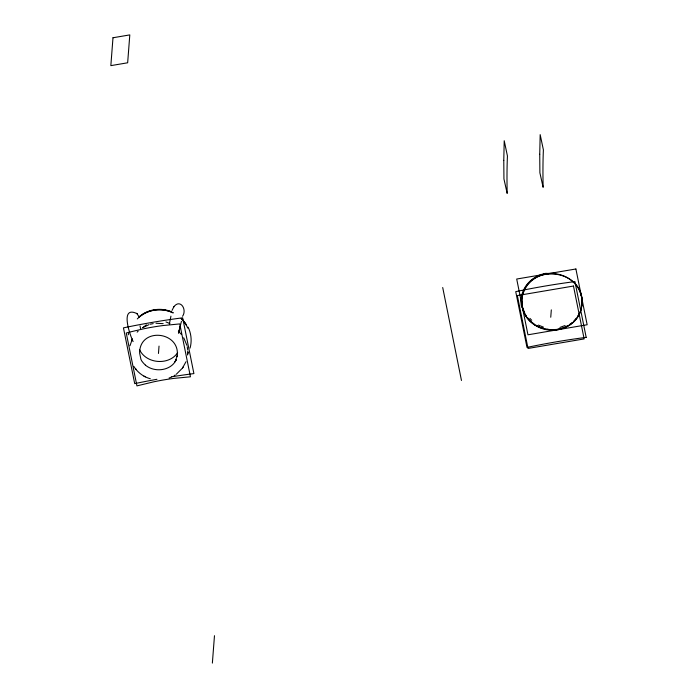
<?xml version="1.0" encoding="UTF-8"?>
<svg xmlns="http://www.w3.org/2000/svg" width="698" height="698" viewBox="0 0 698 698"><rect width="100%" height="100%" fill="white"/><g stroke="black" fill="none" stroke-linecap="round" stroke-linejoin="round"><path stroke-width="1.05" d="M177.213 355.701L177.1 356.573C181.166 331.384 139.539 326.455 139.617 353.083L140.935 359.357C141.397 361.573 146.842 366.45 145.42 365.133M158.463 353.467L159.031 346.095M212.367 663.1L214.478 635.695M550.748 317.25L551.315 309.868M187.631 355.012L187.745 350.989M522.313 296.275C515.586 334.63 576.906 343.241 581.896 305.043C586.058 268.128 526.091 261.741 521.982 298.482M177.152 356.172L175.032 361.834L175.739 360.692M128.31 334.778L128.589 333.347M170.931 316.142L169.37 324.029M182.553 316.281C187.369 309.389 180.023 298.212 173.636 307.076M181.445 321.324L178.479 333.173M129.994 345.737L132.341 339.019M179.203 330.765L180.258 326.385L179.316 330.311M190.057 348.11C191.994 341.2 191.296 333.609 188.102 327.179M580.719 310.182L581.216 308.307M172.04 310.392L173.863 306.788M178.932 331.803L178.609 332.772L178.793 332.222M186.008 361.704L182.44 368.116L176.324 374.25M131.686 340.441L132.271 339.167M188.556 352.237L187.649 354.078M579.689 312.826L577.394 316.761M182.44 368.116L183.478 366.633M175.268 361.459C169.963 370.368 155.165 372.749 145.917 365.534M177.615 352.769C168.846 365.804 145.838 363.833 139.46 349.471M576.286 318.279L573.747 321.211M137.14 332.143L138.134 331.149M143.134 327.484L146.371 324.797M138.553 317.346C147.156 309.266 160.653 307.129 171.438 311.762M138.536 317.555C147.793 309.188 162.041 307.347 173.2 312.817M572.343 322.502L569.289 324.683M174.107 375.699L175.233 375.001M142.593 327.667L149.014 324.64M567.64 325.687L563.251 327.877L557.597 329.229M171.734 376.937L169.073 378.037M565.066 325.53L559.918 327.441M540.671 275.143L546.342 273.459L554.177 273.276M150.384 324.23L153.176 323.61M556.62 329.386L552.694 329.796M156.02 323.27L163.166 323.645M551.708 329.84L546.813 329.22M544.885 328.828L540.191 327.484L535.855 325.146M150.332 378.752C143.491 376.929 137.523 372.374 133.815 366.363M165.958 321.944L169.946 323.567M543.489 327.161L538.376 325.085M143.945 376.126L145.324 376.85M136.756 313.524C119.471 305.331 130.081 335.59 133.126 341.584M534.232 324.09L530.471 321.185L527.356 317.45M137.035 313.734L138.509 316.002M136.511 313.35L137.297 313.926M178.374 331.201L181.288 334.298M181.812 318.75L186.375 324.788M529.895 318.349L531.745 320.312M181.794 318.986L184.263 322.005M135.901 369.251L136.215 369.626L135.36 368.579M184.839 322.808L186.349 325.085M525.271 314.37L526.275 315.897M183.714 337.753L186.916 345.397M524.852 313.542L522.601 307.312M580.213 292.008L581.574 296.318L582.088 302.016M442.707 287.532L461.465 380.471M140.054 325.94L140.647 329.063M187.221 346.723L187.649 349.637M522.374 306.37L521.834 301.004M521.554 307.05A30.921 29.063 4.4 0 1 546.15 273.284M156.945 379.302A256.69 84.842 -11.4 0 0 134.705 383.638L123.45 327.868A256.69 84.842 -11.4 0 1 182.649 317.817L193.904 373.587A256.69 84.842 -11.4 0 0 171.743 376.789M137.297 318.916A30.136 28.321 4.4 0 1 173.017 312.844M181.131 318.454A30.136 28.321 4.4 0 1 187.727 328.104M503.781 160.366L503.939 178.924L507.167 193.398A545.635 47.988 80.4 0 1 507.437 156.003L504.218 140.734L503.781 160.366M539.737 154.258L539.894 172.816L543.123 187.3A545.635 47.988 80.4 0 1 543.393 149.896L540.173 134.627L539.737 154.258M112.989 37.753L110.842 65.638L127.655 62.785L129.802 34.9L112.989 37.753M176.306 359.505L175.931 360.334L176.306 359.505M129.627 332.1L126.259 333.007L136.93 385.889L153.752 381.815A88.629 29.299 -11.4 0 1 173.819 378.403L190.449 376.798L179.779 323.916L163.149 325.53A88.629 29.299 -11.4 0 0 143.073 328.933L129.627 332.1M575.902 268.983L516.703 279.034L527.958 334.804L587.158 324.753L575.902 268.983M573.477 286.04L517.34 295.568L528.02 348.45L584.147 338.923L573.477 286.04M586.18 337.361L574.925 281.591A256.69 84.842 -11.4 0 0 515.735 291.642L526.99 347.412A256.69 84.842 -11.4 0 1 586.189 337.361M534.555 324.884A30.136 28.321 4.4 0 0 581.931 304.738A30.136 28.321 4.4 0 0 539.292 276.059A30.136 28.321 4.4 0 0 534.555 324.884"/></g></svg>
